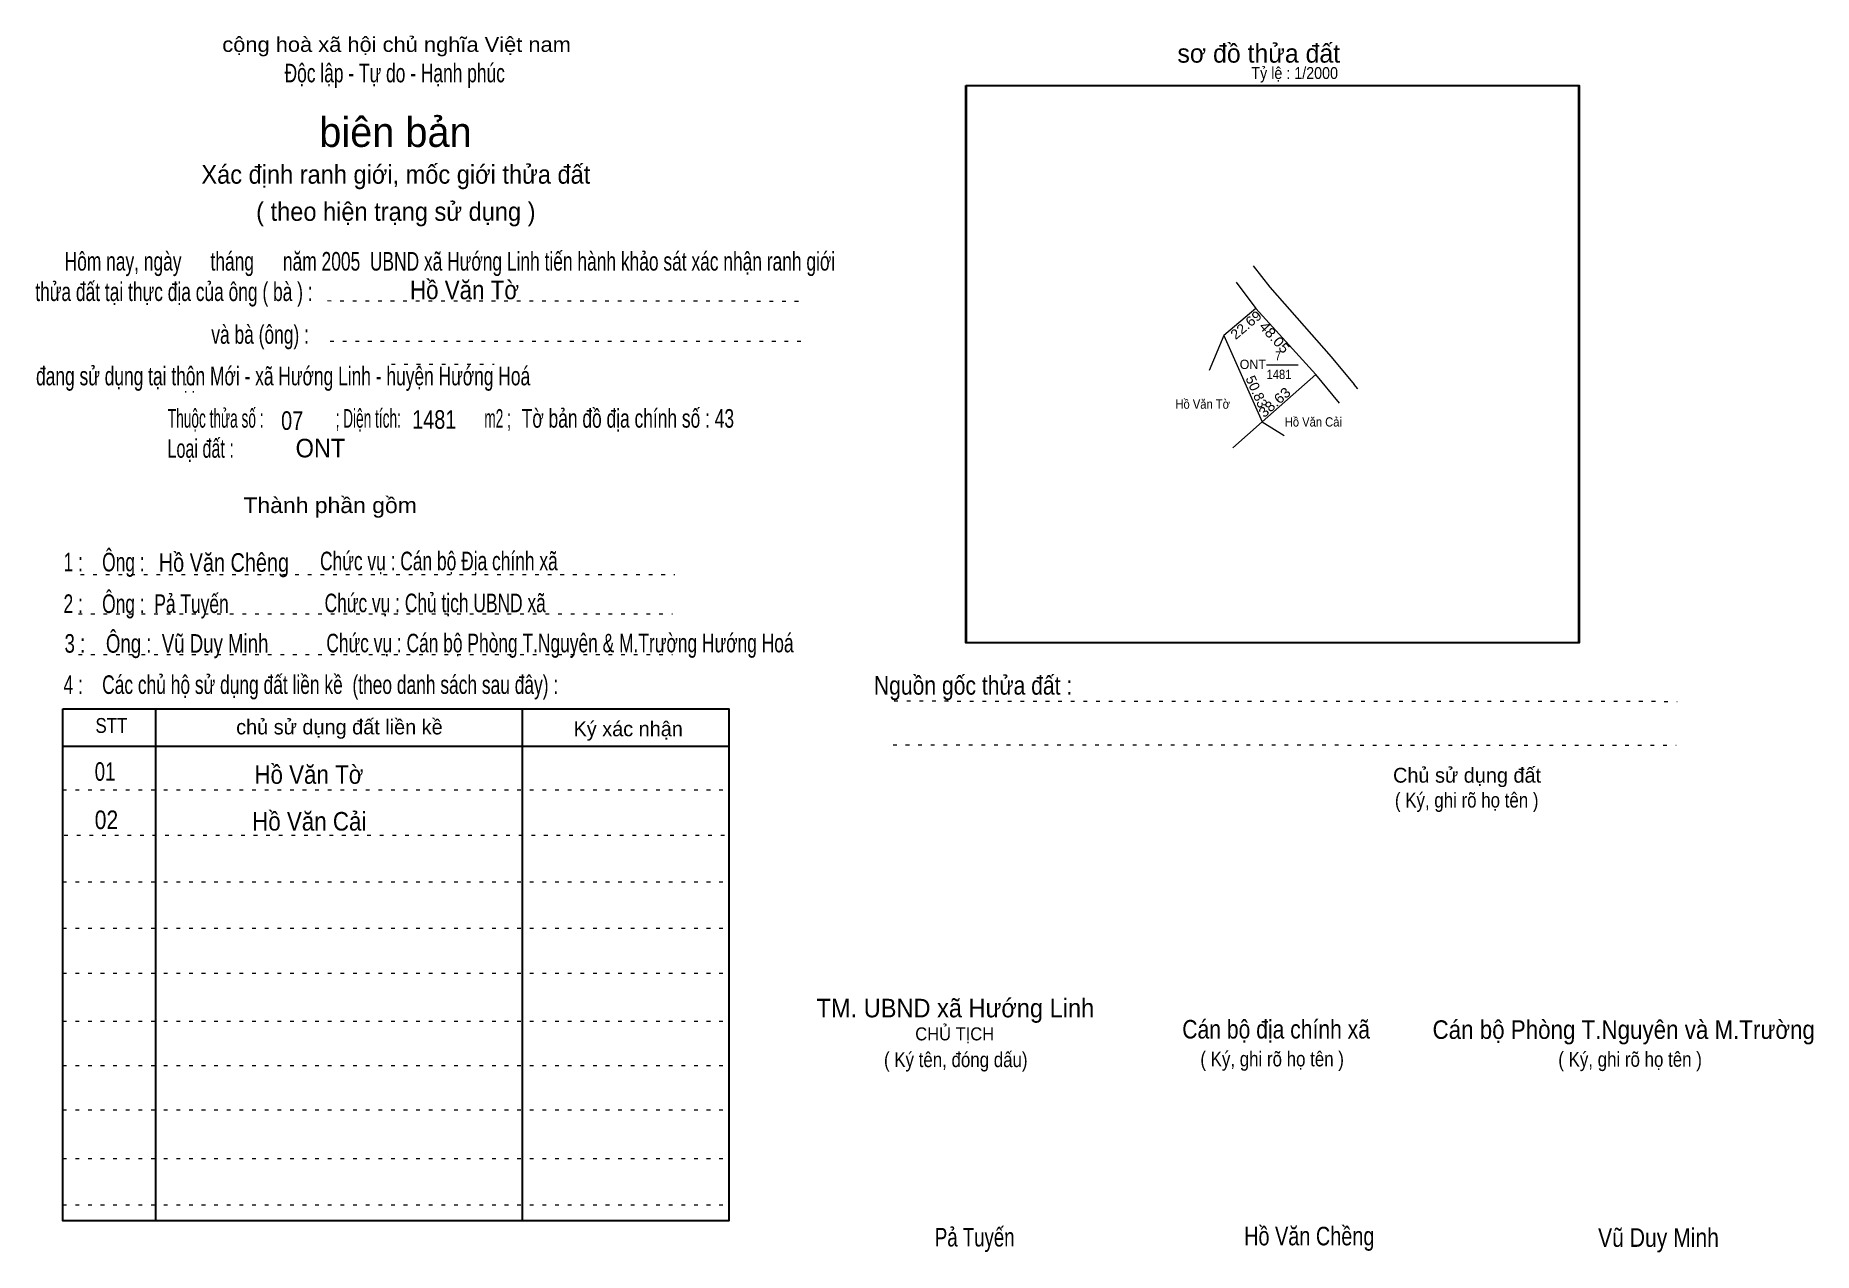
# Model space of a CAD drawing. Header units: centimetres. Extents: x -1.5 to 46.4, y -3.9 to 28.9.
import ezdxf
from ezdxf.enums import TextEntityAlignment as Align

# ---------------------------------------------------------------- set-up
doc = ezdxf.new("R2010")
doc.units = ezdxf.units.CM
doc.header["$LTSCALE"] = 0.2
doc.linetypes.add('DOTTED', pattern=[1.5, 0.3, -1.2])
for name, color, linetype in [('1', 7, 'Continuous'), ('16', 7, 'Continuous'), ('34', 7, 'Continuous'), ('51', 7, 'Continuous')]:
    doc.layers.add(name, color=color, linetype=linetype)
for name, color, linetype, lineweight in [('15', 7, 'Continuous', 13), ('2', 7, 'Continuous', 25), ('22', 7, 'Continuous', 13), ('5', 7, 'DOTTED', 13)]:
    doc.layers.add(name, color=color, linetype=linetype, lineweight=lineweight)

msp = doc.modelspace()

# ---------------------------------------------------------------- linework, layer by layer
at = {"layer": '15'}
msp.add_line((31.66, 20), (32.51, 20), dxfattribs=at)
at = {"layer": '2'}
msp.add_lwpolyline([(23.56, 27.52), (40.06, 27.52), (40.06, 12.52), (23.56, 12.52)], close=True, dxfattribs=at)
at = {"layer": '22'}
for p, q in [((31.3, 22.67), (31.75, 22.09)), ((30.84, 22.23), (31.37, 21.52)), ((31.75, 22.09), (33.4, 20.22)), ((32.99, 19.74), (31.37, 21.52)), ((30.51, 20.79), (30.11, 19.85)), ((33.4, 20.22), (34.02, 19.47)), ((34.12, 19.36), (34.02, 19.47)), ((31.54, 18.47), (30.75, 17.77))]:
    msp.add_line(p, q, dxfattribs=at)
msp.add_lwpolyline([(31.54, 18.47), (32.99, 19.74), (31.37, 21.52), (30.51, 20.79)], close=True, dxfattribs=at)
for points in [[(31.37, 21.52), (30.51, 20.79), (31.54, 18.47)], [(33.62, 18.97), (32.99, 19.74), (31.54, 18.47), (32.13, 18.1)]]:
    msp.add_lwpolyline(points, dxfattribs=at)
at = {"layer": '5'}
for p, q in [((6.37, 21.73), (19.21, 21.72)), ((6.44, 20.64), (19.25, 20.64)), ((8.09, 20.02), (10.86, 20.02)), ((-0.28, 14.36), (15.72, 14.36)), ((-0.34, 13.3), (15.66, 13.3)), ((-0.34, 12.2), (15.66, 12.2)), ((21.63, 10.95), (42.72, 10.94)), ((21.6, 9.77), (42.69, 9.76)), ((-0.76, 8.56), (17.18, 8.56)), ((-0.72, 7.34), (17.22, 7.34)), ((-0.76, 6.08), (17.18, 6.08)), ((-0.76, 4.83), (17.18, 4.83)), ((-0.76, 3.62), (17.18, 3.62)), ((-0.76, 2.33), (17.18, 2.33)), ((-0.76, 1.13), (17.18, 1.13)), ((-0.76, -0.06), (17.18, -0.06)), ((-0.76, -1.37), (17.18, -1.37)), ((-0.76, -2.62), (17.18, -2.62))]:
    msp.add_line(p, q, dxfattribs=at)
at = {"layer": '5', "linetype": 'Continuous', "lineweight": 25}
for p, q in [((1.74, 10.74), (1.74, -3.05)), ((11.61, 10.74), (11.61, -3.05)), ((-0.76, 9.73), (17.18, 9.73))]:
    msp.add_line(p, q, dxfattribs=at)
for points in [[(23.58, 27.52), (40.08, 27.52), (40.08, 12.52), (23.58, 12.52)], [(-0.76, 10.74), (17.18, 10.74), (17.18, -3.05), (-0.76, -3.05)]]:
    msp.add_lwpolyline(points, close=True, dxfattribs=at)

# ---------------------------------------------------------------- texts
at = {"layer": '1'}
for s, width, p in [('01', 0.75, (0.1, 8.8)), ('02', 0.85, (0.1, 7.5))]:
    msp.add_text(s, height=0.5, dxfattribs=dict(at, width=width)).set_placement(p)
at = {"layer": '15'}
for s, width, p in [('7', 0.85, (31.89, 20.12)), ('1481', 0.9, (31.66, 19.62))]:
    msp.add_text(s, height=0.25, dxfattribs=dict(at, width=width)).set_placement(p)
at = {"layer": '16', "width": 0.9}
for s, p in [('Hồ Văn Tờ', (8.59, 21.77)), ('Hồ Văn Tờ', (4.4, 8.72)), ('Hồ Văn Cải', (4.34, 7.46))]:
    msp.add_text(s, height=0.5, dxfattribs=at).set_placement(p)
for s, p in [('Hồ Văn Tờ', (29.94, 18.82)), ('Hồ Văn Cải', (32.92, 18.34))]:
    msp.add_text(s, height=0.25, dxfattribs=at).set_placement(p, align=Align.CENTER)
at = {"layer": '22'}
msp.add_text('ONT', height=0.25, dxfattribs=at).set_placement((31.29, 19.89), align=Align.CENTER)
at = {"layer": '34'}
for s, height, width, p in [(': : ', 0.32, 0.85, (2.5, 19.25)), ('07', 0.5, 0.8, (5.12, 18.25)), ('1481', 0.5, 0.8, (8.65, 18.28)), ('ONT', 0.5, 0.95, (5.51, 17.51))]:
    msp.add_text(s, height=height, dxfattribs=dict(at, width=width)).set_placement(p)
at = {"layer": '5'}
for s, height, width, p in [('cộng hoà xã hội chủ nghĩa Việt nam', 0.4, 1.1, (8.23, 28.43)), ('Độc lập - Tự do - Hạnh phúc', 0.5, 0.7, (8.18, 27.61)), ('Xác định ranh giới, mốc giới thửa đất', 0.5, 0.95, (8.21, 24.88)), ('( theo hiện trạng sử dụng )', 0.5, 0.95, (8.21, 23.88)), ('Thành phần gồm', 0.42, 1.1, (6.44, 16.01)), ('Hồ Văn Chêng', 0.5, 0.8, (3.58, 14.43)), ('Chức vụ : Cán bộ Địa chính xã', 0.5, 0.7, (9.37, 14.47)), ('Chức vụ : Chủ tịch UBND xã', 0.5, 0.7, (9.27, 13.34)), ('Chức vụ : Cán bộ Phòng T.Nguyên & M.Trường Hướng Hoá', 0.5, 0.7, (12.63, 12.26)), ('    Nguồn gốc thửa đất :', 0.5, 0.85, (23.44, 11.12)), ('( Ký, ghi rõ họ tên )', 0.4, 0.85, (37.05, 8.08)), ('CHỦ TỊCH', 0.35, 0.95, (23.26, 1.81)), ('( Ký tên, đóng dấu)', 0.4, 0.85, (23.29, 1.09)), ('( Ký, ghi rõ họ tên )', 0.4, 0.85, (31.81, 1.11)), ('( Ký, ghi rõ họ tên )', 0.4, 0.85, (41.45, 1.1)), ('Pả Tuyến', 0.5, 0.75, (23.8, -3.74)), ('Hồ Văn Chềng', 0.5, 0.8, (32.81, -3.71)), ('Vũ Duy Minh', 0.5, 0.85, (42.215, -3.75))]:
    msp.add_text(s, height=height, dxfattribs=dict(at, width=width)).set_placement(p, align=Align.CENTER)
msp.add_text('sơ đồ thửa đất', height=0.5, dxfattribs=at).set_placement((29.26, 28.14))
for s, height, p in [('biên bản', 0.8, (8.2, 25.87)), ('      chủ sử dụng đất liền kề', 0.4, (6.245, 10.05)), ('   Ký xác nhận', 0.4, (14.245, 10)), ('Chủ sử dụng đất', 0.4, (37.06, 8.75))]:
    msp.add_text(s, height=height, dxfattribs=at).set_placement(p, align=Align.CENTER)
for s, height, width, p in [('   Hôm nay, ngày      tháng      năm 2005  UBND xã Hướng Linh tiến hành khảo sát xác nhận ranh giới ', 0.5, 0.7, (-1.1, 22.54)), ('thửa đất tại thực địa của ông ( bà ) :                                       ', 0.5, 0.7, (-1.5, 21.72)), ('                                     và bà (ông) :', 0.5, 0.7, (-1.57, 20.57)), (' đang sử dụng tại thôn Mới - xã Hướng Linh - huyện Hướng Hoá', 0.5, 0.7, (-1.61, 19.45)), ('Thuộc thửa số :                   ; Diện tích:                      m2 ;                                            ', 0.5, 0.55, (2.07, 18.31)), ('Tờ bản đồ địa chính số : 43', 0.5, 0.7, (11.6, 18.31)), ('Loại đất :  ', 0.5, 0.65, (2.06, 17.5)), ('    1 :    Ông :                                                        ', 0.5, 0.7, (-1.26, 14.44)), ('    2 :    Ông :  Pả Tuyến', 0.5, 0.7, (-1.26, 13.32)), ('    3 :    Ông :  Vũ Duy Minh', 0.5, 0.75, (-1.27, 12.25)), ('    4 :    Các chủ hộ sử dụng đất liền kề  (theo danh sách sau đây) :', 0.5, 0.7, (-1.26, 11.14)), ('STT', 0.4, 0.85, (0.12, 10.09)), ('TM. UBND xã Hướng Linh', 0.5, 0.95, (19.54, 2.43)), ('Cán bộ địa chính xã  ', 0.5, 0.85, (29.39, 1.86)), ('Cán bộ Phòng T.Nguyên và M.Trường', 0.5, 0.9, (36.13, 1.85))]:
    msp.add_text(s, height=height, dxfattribs=dict(at, width=width)).set_placement(p)
at = {"layer": '51', "width": 0.9}
msp.add_text('Tỷ lệ : 1/2000', height=0.32, dxfattribs=at).set_placement((31.25, 27.7))
at = {"layer": '51', "width": 1.1}
for s, height, rotation, p in [('22.69', 0.26, 40.371, (31.1908, 20.9753)), ('48.05', 0.27, 312.208, (31.774, 20.6507)), ('38.63', 0.27, 41.452, (31.9656, 18.8918))]:
    msp.add_text(s, height=height, rotation=rotation, dxfattribs=at).set_placement(p, align=Align.CENTER)
at = {"layer": '51'}
msp.add_text('50.83', height=0.27, rotation=293.933, dxfattribs=at).set_placement((31.2699, 19.2248), align=Align.CENTER)

doc.saveas('drawing.dxf')
